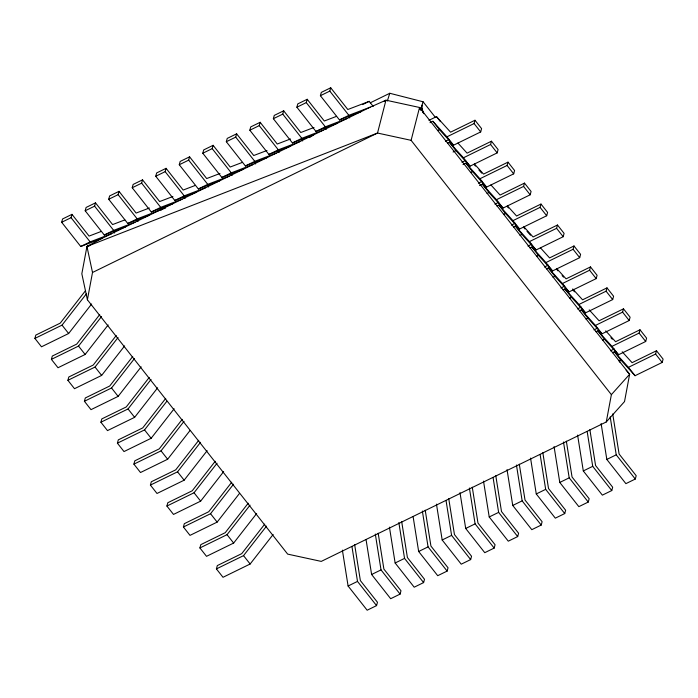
<?xml version="1.0" encoding="UTF-8"?>
<svg xmlns="http://www.w3.org/2000/svg" width="698" height="698" viewBox="0 0 698 698"><rect width="100%" height="100%" fill="white"/><g stroke="black" fill="none" stroke-linecap="round" stroke-linejoin="round"><path stroke-width="1.05" d="M606.265 421.967L611.378 394.649L411.105 140.333L377.522 133.048L86.945 246.473L81.832 273.782L87.398 299.791L287.663 554.116L321.255 561.401L606.265 421.967L624.518 401.586L629.631 374.268L419.542 107.475L385.95 100.189L370.272 107.152L102.126 238.323L86.945 246.473L92.511 272.482L87.398 299.791M411.105 140.333L419.542 107.475L421.016 110.301M102.126 238.323L80.732 246.481L61.668 222.278L62.576 218.963L71.981 214.356L89.082 236.081L101.315 231.413M91.639 303.996L68.64 333.513L41.496 346.793L34.9 338.408L35.807 335.092L60.22 323.148L85.191 291.101M61.668 222.278L71.074 217.671L71.981 214.356M125.649 226.824L104.255 234.982L85.191 210.77L86.098 207.454L95.504 202.856L112.605 224.573L124.837 219.914M108.138 324.954L85.139 354.471L58.004 367.741L51.399 359.365L52.306 356.05L76.728 344.105L99.727 314.589M85.191 210.77L94.596 206.163L95.504 202.856M149.171 215.316L127.778 223.473L108.713 199.262L109.621 195.946L119.026 191.348L136.127 213.065L149.372 208.013M108.713 199.262L118.119 194.663L119.026 191.348M124.637 345.903L101.638 375.419L74.503 388.699L67.898 380.314L68.805 376.999L93.227 365.054L116.226 335.537M172.694 203.807L151.292 211.965L132.227 187.753L133.135 184.438L142.549 179.84L159.65 201.556L172.895 196.504M132.227 187.753L141.642 183.155L142.549 179.84M141.136 366.86L118.137 396.377L91.002 409.656L84.406 401.271L85.313 397.956L109.726 386.011L132.725 356.495M196.217 192.299L174.814 200.457L155.75 176.254L156.657 172.938L166.072 168.331L183.173 190.048L195.396 185.389M155.75 176.254L165.164 171.647L166.072 168.331M157.635 387.818L134.635 417.334L107.501 430.605L100.905 422.229L101.812 418.913L126.225 406.969L149.224 377.452M219.73 180.791L198.337 188.949L179.273 164.745L180.18 161.43L189.586 156.823L206.695 178.548L219.94 173.497M179.273 164.745L188.678 160.139L189.586 156.823M174.142 408.766L151.143 438.283L124.008 451.562L117.404 443.178L118.311 439.862L142.724 427.918L165.723 398.401M243.253 169.282L221.859 177.44L202.795 153.237L203.703 149.922L213.108 145.315L230.209 167.04L242.442 162.372M202.795 153.237L212.201 148.63L213.108 145.315M189.987 430.57L167.642 459.24L140.507 472.52L133.903 464.135L134.81 460.82L159.231 448.875L182.23 419.358M266.776 157.783L245.382 165.941L226.318 141.729L227.225 138.413L236.631 133.815L253.732 155.532L266.976 150.48M226.318 141.729L235.723 137.122L236.631 133.815M207.14 450.681L184.141 480.198L157.006 493.469L150.402 485.093L151.309 481.777L175.73 469.833L198.729 440.316M290.298 146.275L268.896 154.433L249.84 130.221L250.739 126.905L260.153 122.307L277.254 144.024L290.499 138.972M249.84 130.221L259.246 125.623L260.153 122.307M223.639 471.63L200.64 501.147L173.505 514.426L166.909 506.041L167.817 502.726L192.229 490.781L215.228 461.265M309.511 137.576L313.821 134.766L292.418 142.924L273.354 118.712L274.262 115.406L283.676 110.799L300.777 132.515L314.021 127.464M273.354 118.712L282.769 114.114L283.676 110.799M337.335 123.258L315.941 131.416L296.877 107.213L297.784 103.897L307.19 99.291L324.3 121.007L336.523 116.348M239.484 493.434L217.148 522.104L190.004 535.375L183.408 526.999L184.316 523.683L208.728 511.739L231.727 482.222M296.877 107.213L306.282 102.606L307.19 99.291M360.857 111.75L339.464 119.908L320.399 95.705L321.307 92.389L330.712 87.782L347.813 109.507L369.216 101.35L373.203 106.419M256.646 513.545L233.647 543.061L206.512 556.332L199.907 547.947L200.815 544.641L225.227 532.696L248.226 503.179M320.399 95.705L329.805 91.098L330.712 87.782M273.145 534.494L250.146 564.01L223.011 577.29L216.406 568.905L217.314 565.589L241.735 553.645L264.734 524.128M432.865 121.278L446.947 136.825L474.082 123.555L474.989 120.239L481.594 128.624L480.686 131.931L453.552 145.21L439.47 129.662L432.865 121.278L430.003 122.674M449.364 142.235L463.446 157.783L490.581 144.503L491.488 141.197L498.093 149.573L497.185 152.888L470.051 166.168L455.969 150.611L449.364 142.235L447.462 143.169M342.386 550.155L348.093 586.006L367.157 610.218L376.562 605.611L377.47 602.295L360.369 580.579L354.663 544.728M465.871 163.184L479.954 178.74L507.088 165.461L507.996 162.145L514.592 170.53L513.684 173.846L486.55 187.116L472.467 171.568L465.871 163.184L463.01 164.588M366.075 539.702L371.615 574.498L390.679 598.71L400.085 594.103L400.992 590.787L383.891 569.071L378.185 533.22M482.37 184.141L496.453 199.689L523.587 186.418L524.495 183.103L531.091 191.488L530.183 194.794L503.049 208.074L488.966 192.526L482.37 184.141L479.509 185.537M389.432 527.147L395.138 562.989L414.202 587.201L423.607 582.594L424.515 579.288L407.414 557.562L401.699 521.72M498.869 205.099L512.951 220.647L540.086 207.367L540.994 204.06L547.598 212.436L546.691 215.752L519.548 229.031L505.474 213.475L498.869 205.099L496.959 206.032M413.12 516.695L418.66 551.49L437.716 575.693L447.13 571.095L448.037 567.779L430.928 546.063L425.222 510.212M515.368 226.047L529.45 241.604L556.585 228.325L557.493 225.009L564.097 233.394L563.19 236.709L536.055 249.98L521.973 234.432L515.368 226.047L513.466 226.981M436.468 504.13L442.174 539.982L461.238 564.185L470.653 559.587L471.551 556.271L454.45 534.555L448.744 498.704M531.867 247.005L545.949 262.553L573.093 249.282L573.992 245.966L580.596 254.342L579.689 257.658L552.554 270.937L538.472 255.389L531.867 247.005L529.965 247.938M459.991 492.622L465.697 528.473L484.761 552.685L494.167 548.078L495.074 544.763L477.973 523.046L472.267 487.195M548.375 267.962L562.457 283.51L589.592 270.231L590.499 266.915L597.095 275.3L596.188 278.615L569.053 291.886L554.971 276.338L548.375 267.962L546.464 268.896M483.513 481.114L489.219 516.965L508.284 541.177L517.689 536.57L518.597 533.255L501.496 511.538L495.789 475.687M507.036 469.614L512.742 505.457L531.806 529.669L541.212 525.062L542.119 521.746L525.018 500.03L519.303 464.179M564.874 288.911L578.956 304.459L606.091 291.188L606.998 287.873L613.594 296.257L612.687 299.573L585.552 312.844L571.47 297.296L564.874 288.911L562.963 289.844M530.55 458.106L536.265 493.948L555.32 518.16L564.734 513.562L565.642 510.247L548.532 488.521L542.826 452.679M581.373 309.868L595.455 325.416L622.59 312.146L623.497 308.83L630.102 317.206L629.195 320.522L602.06 333.801L587.978 318.244L581.373 309.868L579.462 310.802M554.072 446.598L559.779 482.449L578.843 506.652L588.257 502.054L589.156 498.738L572.055 477.022L566.348 441.171M597.872 330.817L611.954 346.374L639.089 333.094L639.996 329.779L646.601 338.164L645.694 341.479L618.559 354.75L604.477 339.202L597.872 330.817L595.97 331.751M577.595 435.09L583.301 470.941L602.365 495.144L611.771 490.546L612.678 487.23L595.577 465.514L589.871 429.663M614.38 351.775L628.453 367.323L655.596 354.052L656.504 350.736L663.1 359.121L662.193 362.437L635.058 375.707L620.976 360.159L614.38 351.775L612.469 352.708M601.118 423.581L606.824 459.432L625.888 483.644L635.293 479.037L636.201 475.722L619.1 454.005L612.722 413.94M387.346 101.009L389.781 93.27L423.101 101.786L435.247 117.203M420.676 109.49L423.101 101.786M421.199 110.546L422.142 108.635L422.028 105.197M34.9 338.408L62.035 325.128L86.351 293.928M51.399 359.365L78.534 346.086L101.533 316.569M67.898 380.314L95.041 367.043L118.041 337.527M84.406 401.271L111.54 387.992L134.54 358.475M100.905 422.229L128.039 408.949L151.038 379.433M117.404 443.178L144.538 429.907L166.883 401.228M133.903 464.135L161.037 450.856L184.036 421.339M150.402 485.093L177.545 471.813L200.544 442.296M166.909 506.041L194.044 492.771L217.043 463.254M183.408 526.999L210.543 513.719L233.542 484.203M199.907 547.947L227.042 534.677L250.041 505.16M216.406 568.905L243.541 555.634L266.54 526.118M611.378 394.649L629.631 374.268L626.097 370.149M384.188 101.454L385.95 100.189L377.522 133.048L92.511 272.482M362.628 104.569L369.216 101.35M370.21 102.85L389.781 93.27M80.732 246.481L90.138 241.883L111.54 233.725M104.255 234.982L113.661 230.375L135.054 222.217M127.778 223.473L137.183 218.867L165.592 208.039M151.292 211.965L160.706 207.358L182.099 199.2M174.814 200.457L184.22 195.859L205.622 187.701M198.337 188.949L207.742 184.351L229.145 176.193M221.859 177.44L231.265 172.842L252.667 164.684M245.382 165.941L254.787 161.334L276.181 153.176M268.896 154.433L278.31 149.826L299.704 141.668M292.418 142.924L301.833 138.317L323.226 130.16M315.941 131.416L325.347 126.818L346.749 118.66M339.464 119.908L348.869 115.31L370.272 107.152M428.93 120.335L436.494 116.636L450.576 132.184L474.989 120.239M437.559 130.596L439.47 129.662M445.429 141.284L449.215 139.434M453.107 152.016L455.969 150.611M491.488 141.197L467.075 153.141L457.923 143.029M461.936 162.241L465.714 160.392M470.557 172.502L472.467 171.568M507.996 162.145L483.574 174.09L474.422 163.986M478.435 183.199L482.213 181.349M487.064 193.459L488.966 192.526M524.495 183.103L500.073 195.047L490.921 184.935M494.934 204.148L498.712 202.298M503.563 214.408L505.474 213.475M540.994 204.06L516.581 216.005L507.429 205.893M511.433 225.105L515.22 223.255M520.062 235.366L521.973 234.432M557.493 225.009L533.08 236.954L523.928 226.85M527.932 246.062L531.719 244.213M536.561 256.323L538.472 255.389M573.992 245.966L549.579 257.911L540.427 247.799M544.44 267.011L548.218 265.161M553.06 277.272L554.971 276.338M590.499 266.915L566.078 278.86L556.925 268.756M560.939 287.969L564.717 286.119M569.568 298.229L571.47 297.296M606.998 287.873L582.577 299.817L572.726 288.937M577.438 308.917L581.216 307.068M586.067 319.178L587.978 318.244M623.497 308.83L599.085 320.775L589.225 309.886M593.937 329.875L597.724 328.025M602.566 340.135L604.477 339.202M639.996 329.779L615.584 341.723L605.724 330.843M610.436 350.832L614.223 348.983M619.065 361.093L620.976 360.159M656.504 350.736L632.083 362.681L622.223 351.792M348.093 586.006L357.498 581.408L351.958 546.613M371.615 574.498L381.021 569.9L375.315 534.049M395.138 562.989L404.543 558.391L398.837 522.54M418.66 551.49L428.066 546.883L422.36 511.032M442.174 539.982L451.589 535.375L446.048 500.579M465.697 528.473L475.102 523.866L469.396 488.024M489.219 516.965L498.625 512.367L493.085 477.572M512.742 505.457L522.148 500.859L516.441 465.008M536.265 493.948L545.67 489.35L540.13 454.555M559.779 482.449L569.193 477.842L563.487 441.991M583.301 470.941L592.715 466.334L587.175 431.539M606.824 459.432L616.229 454.826L610.192 416.872M86.945 246.473L89.99 245.53M478.915 170.033L481.725 173.148M527.007 231.343L530.524 235.226M562.117 275.579L563.53 277.141M610.916 337.666L612.329 339.219M474.082 123.555L480.686 131.931M490.581 144.503L497.185 152.888M507.088 165.461L513.684 173.846M523.587 186.418L530.183 194.794M540.086 207.367L546.691 215.752M556.585 228.325L563.19 236.709M573.093 249.282L579.689 257.658M589.592 270.231L596.188 278.615M606.091 291.188L612.687 299.573M622.59 312.146L629.195 320.522M639.089 333.094L645.694 341.479M655.596 354.052L662.193 362.437M436.494 116.636L440.455 121.661M474.117 164.405L475.434 166.089M507.114 206.32L508.441 207.995M523.613 227.269L524.94 228.944M556.62 269.184L557.938 270.859M573.119 290.132L574.437 291.808M446.947 136.825L453.552 145.21M463.446 157.783L470.051 166.168M479.954 178.74L486.55 187.116M496.453 199.689L503.049 208.074M512.951 220.647L519.548 229.031M529.45 241.604L536.055 249.98M545.949 262.553L552.554 270.937M562.457 283.51L569.053 291.886M578.956 304.459L585.552 312.844M595.455 325.416L602.06 333.801M611.954 346.374L618.559 354.75M628.453 367.323L635.058 375.707M421.287 107.553L423.66 113.669M329.805 91.098L348.869 115.31M616.229 454.826L635.293 479.037M348.354 116.234L349.689 117.927M306.282 102.606L325.347 126.818M592.715 466.334L611.771 490.546M324.832 127.743L326.167 129.435M282.769 114.114L301.833 138.317M569.193 477.842L588.257 502.054M301.309 139.251L302.644 140.935M259.246 125.623L278.31 149.826M545.67 489.35L564.734 513.562M277.795 150.751L279.121 152.443M235.723 137.122L254.787 161.334M522.148 500.859L541.212 525.062M254.273 162.259L255.599 163.951M212.201 148.63L231.265 172.842M498.625 512.367L517.689 536.57M230.75 173.767L232.085 175.46M188.678 160.139L207.742 184.351M475.102 523.866L494.167 548.078M207.227 185.275L208.562 186.968M165.164 171.647L184.22 195.859M451.589 535.375L470.653 559.587M183.705 196.784L185.04 198.468M141.642 183.155L160.706 207.358M428.066 546.883L447.13 571.095M160.191 208.292L161.517 209.976M118.119 194.663L137.183 218.867M404.543 558.391L423.607 582.594M136.668 219.791L137.995 221.484M94.596 206.163L113.661 230.375M381.021 569.9L400.085 594.103M113.146 231.3L114.481 232.992M71.074 217.671L90.138 241.883M357.498 581.408L376.562 605.611M62.035 325.128L68.64 333.513M78.534 346.086L85.139 354.471M95.041 367.043L101.638 375.419M111.54 387.992L118.137 396.377M128.039 408.949L134.635 417.334M144.538 429.907L151.143 438.283M161.037 450.856L167.642 459.24M177.545 471.813L184.141 480.198M194.044 492.771L200.64 501.147M210.543 513.719L217.148 522.104M227.042 534.677L233.647 543.061M243.541 555.634L250.146 564.01M422.142 108.635L423.154 112.614M419.542 107.475L420.039 109.56M619.379 360.124L619.824 362.201"/></g></svg>
